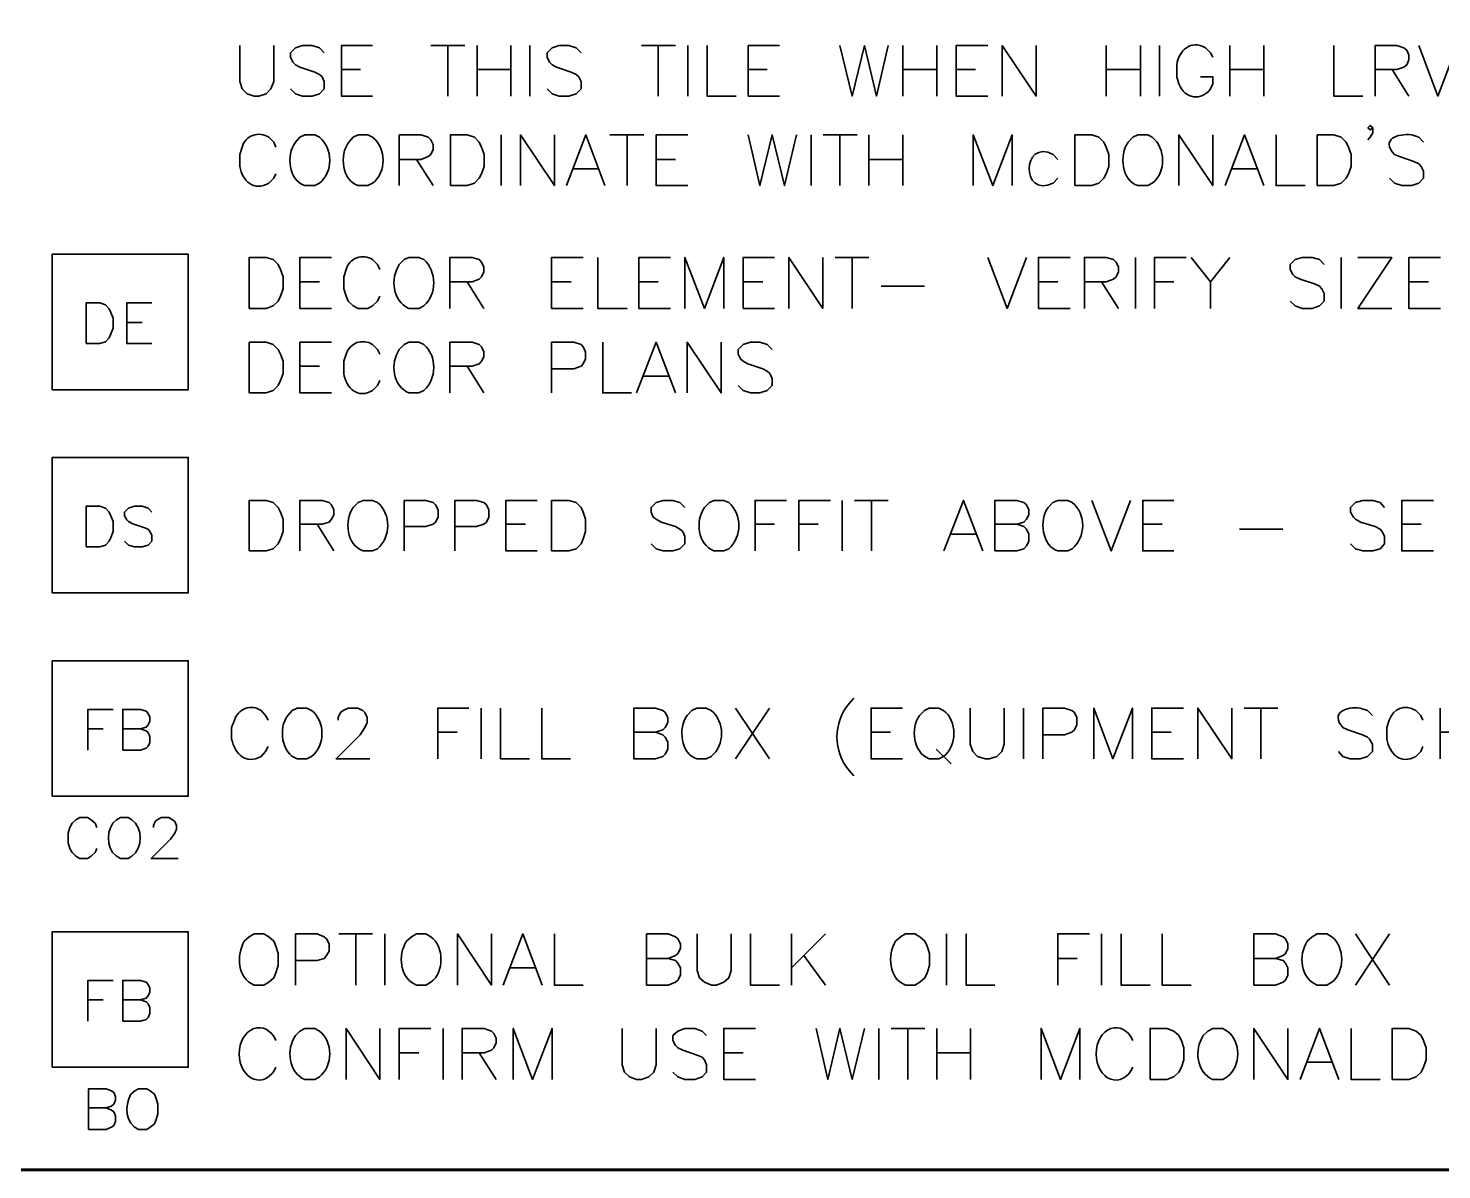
# Model space of a CAD drawing. Header units: inches. Extents: x 5 to 516, y -193 to 129.
# Drawn here: x 212.92 to 223.35, y 5.46 to 13.89 of the extents above; entities that cross this region are included whole.
import ezdxf

# ---------------------------------------------------------------- set-up
doc = ezdxf.new("R2010")
doc.units = ezdxf.units.IN
doc.header["$MEASUREMENT"] = 0
doc.layers.add('PDF2_Geometry', color=7, linetype='Continuous')

msp = doc.modelspace()

# ---------------------------------------------------------------- linework, layer by layer
at = {"layer": 'PDF2_Geometry', "lineweight": 60}
msp.add_lwpolyline([(288.1186821, 27.9634137), (161.118672, 27.9634137), (161.118672, 5.4634119), (296.1186828, 5.4634119)], dxfattribs=at)
at = {"layer": 'PDF2_Geometry', "lineweight": 35}
for points in [[(214.4820118, 13.760079), (214.4820118, 13.4934123), (214.4986784, 13.440079), (214.5353451, 13.4034123), (214.5886784, 13.3867457), (214.6220118, 13.3867457), (214.6753451, 13.4034123), (214.7120118, 13.440079), (214.7320118, 13.4934123), (214.7320118, 13.760079)], [(215.1053435, 13.7067462), (215.0686768, 13.7434128), (215.0153435, 13.7600795), (214.9453435, 13.7600795), (214.8920102, 13.7434128), (214.8553435, 13.7067462), (214.8553435, 13.6734128), (214.8720102, 13.6367462), (214.8920102, 13.6167462), (214.9253435, 13.6000795), (215.0353435, 13.5634128), (215.0686768, 13.5467462), (215.0886768, 13.5300795), (215.1053435, 13.4934128), (215.1053435, 13.4400795), (215.0686768, 13.4034128), (215.0153435, 13.3867461), (214.9453435, 13.3867461), (214.8920102, 13.4034128), (214.8553435, 13.4400795)], [(215.4620118, 13.3867456), (215.2320118, 13.3867456), (215.2320118, 13.760079), (215.4620118, 13.760079)], [(215.8920121, 13.760079), (216.1420122, 13.760079)], [(216.0153439, 13.760079), (216.0153439, 13.3867457)], [(216.2320119, 13.760079), (216.2320119, 13.3867457)], [(216.4820119, 13.760079), (216.4820119, 13.3867457)], [(216.622013, 13.760079), (216.622013, 13.3867457)], [(216.9986813, 13.7067462), (216.9620147, 13.7434128), (216.9086813, 13.7600795), (216.8386813, 13.7600795), (216.785348, 13.7434128), (216.7486813, 13.7067462), (216.7486813, 13.6734128), (216.765348, 13.6367462), (216.785348, 13.6167462), (216.8186813, 13.6000795), (216.925348, 13.5634128), (216.9620147, 13.5467462), (216.9820147, 13.5300795), (216.9986813, 13.4934128), (216.9986813, 13.4400795), (216.9620147, 13.4034128), (216.9086813, 13.3867461), (216.8386813, 13.3867461), (216.785348, 13.4034128), (216.7486813, 13.4400795)], [(217.4453502, 13.760079), (217.6953502, 13.760079)], [(217.5686819, 13.760079), (217.5686819, 13.3867457)], [(217.7853432, 13.760079), (217.7853432, 13.3867457)], [(217.9286809, 13.760079), (217.9286809, 13.3867457), (218.1420142, 13.3867457)], [(218.4620121, 13.3867456), (218.2320121, 13.3867456), (218.2320121, 13.760079), (218.4620121, 13.760079)], [(218.9086818, 13.760079), (218.9986818, 13.3867457), (219.0886818, 13.760079), (219.1786818, 13.3867457), (219.2653485, 13.760079)], [(219.3720132, 13.760079), (219.3720132, 13.3867457)], [(219.6220133, 13.760079), (219.6220133, 13.3867457)], [(219.9986775, 13.3867456), (219.7653442, 13.3867456), (219.7653442, 13.760079), (219.9986775, 13.760079)], [(220.1053439, 13.3867456), (220.1053439, 13.760079), (220.3553439, 13.3867456), (220.3553439, 13.760079)], [(220.8720134, 13.760079), (220.8720134, 13.3867457)], [(221.12535, 13.760079), (221.12535, 13.3867457)], [(221.2653443, 13.760079), (221.2653443, 13.3867457)], [(221.658682, 13.6734125), (221.6420153, 13.7067458), (221.6053486, 13.7434125)], [(221.7853435, 13.760079), (221.7853435, 13.3867457)], [(222.0353435, 13.760079), (222.0353435, 13.3867457)], [(222.5520129, 13.760079), (222.5520129, 13.3867457), (222.7653463, 13.3867457)], [(222.8553441, 13.3867456), (222.8553441, 13.760079), (223.0153441, 13.760079), (223.0686775, 13.7434123), (223.0886775, 13.7267456), (223.1053442, 13.690079), (223.1053442, 13.6534123), (223.0886775, 13.6167456), (223.0686775, 13.6000789), (223.0153441, 13.5834123), (222.8553441, 13.5834123)], [(223.1786813, 13.760079), (223.3186813, 13.3867457), (223.4620147, 13.760079)], [(215.2320118, 13.5834128), (215.3720118, 13.5834128)], [(216.2320119, 13.5834128), (216.4820119, 13.5834128)], [(218.2320121, 13.5834128), (218.3720121, 13.5834128)], [(219.3720132, 13.5834128), (219.6220133, 13.5834128)], [(219.7653442, 13.5834128), (219.9086775, 13.5834128)], [(220.8720134, 13.5834128), (221.1253467, 13.5834128)], [(221.3920153, 13.6167458), (221.3920153, 13.5300791), (221.408682, 13.4767458)], [(221.7853435, 13.5834128), (222.0353435, 13.5834128)], [(222.9820124, 13.5834128), (223.1053458, 13.3867461)], [(221.6420153, 13.4400791), (221.658682, 13.4767458), (221.658682, 13.5300791), (221.568682, 13.5300791)], [(222.8386815, 13.1534124), (222.8186815, 13.1367457), (222.8020149, 13.1534124), (222.8186815, 13.1700791), (222.8386815, 13.1534124), (222.8386815, 13.1167457), (222.8186815, 13.0834124), (222.8020149, 13.0634124)], [(215.0686793, 13.083412), (215.035346, 13.1000787), (214.9620126, 13.1000787), (214.9253459, 13.083412), (214.8920126, 13.0467454)], [(215.4620102, 13.083412), (215.4253435, 13.1000787), (215.3553435, 13.1000787), (215.3186769, 13.083412), (215.2853435, 13.0467454)], [(215.6586815, 12.7267453), (215.6586815, 13.1000786), (215.8186815, 13.1000786), (215.8720149, 13.083412), (215.8920149, 13.063412), (215.9086815, 13.0300786), (215.9086815, 12.993412), (215.8920149, 12.9567453), (215.8720149, 12.9400786), (215.8186815, 12.9200786), (215.6586815, 12.9200786)], [(216.4086816, 13.1000787), (216.4086816, 12.7267453)], [(216.5520125, 12.7267453), (216.5520125, 13.1000786), (216.8020125, 12.7267453), (216.8020125, 13.1000786)], [(216.8920122, 12.7267453), (217.0353456, 13.1000786), (217.1753456, 12.7267453)], [(217.2120128, 13.1000787), (217.4620128, 13.1000787)], [(217.3386811, 13.1000787), (217.3386811, 12.7267453)], [(217.7853459, 12.7267453), (217.5520125, 12.7267453), (217.5520125, 13.1000786), (217.7853459, 13.1000786)], [(218.2320121, 13.1000787), (218.3186787, 12.7267453), (218.4086787, 13.1000787), (218.4986787, 12.7267453), (218.5886788, 13.1000787)], [(218.6953503, 13.1000787), (218.6953503, 12.7267453)], [(218.7853433, 13.1000787), (219.0353433, 13.1000787)], [(218.9086818, 13.1000787), (218.9086818, 12.7267453)], [(219.1220132, 13.1000787), (219.1220132, 12.7267453)], [(219.3720132, 13.1000787), (219.3720132, 12.7267453)], [(219.8920125, 12.7267453), (219.8920125, 13.1000786), (220.0353458, 12.7267453), (220.1786792, 13.1000786), (220.1786792, 12.7267453)], [(221.2120107, 13.083412), (221.1786773, 13.1000787), (221.105344, 13.1000787), (221.0686773, 13.083412), (221.035344, 13.0467454)], [(221.408682, 12.7267453), (221.408682, 13.1000786), (221.658682, 12.7267453), (221.658682, 13.1000786)], [(221.7486817, 12.7267453), (221.8920151, 13.1000786), (222.0353484, 12.7267453)], [(222.12535, 13.1000787), (222.12535, 12.7267453), (222.3386834, 12.7267453)], [(223.2120133, 13.0467458), (223.1786799, 13.0834125), (223.1253466, 13.1000792)], [(220.5153442, 12.9200792), (220.4820109, 12.9567459)], [(222.9986799, 12.9567458), (223.0353466, 12.9400792), (223.1420133, 12.9034125), (223.1786799, 12.8867458), (223.1953466, 12.8667458), (223.2120133, 12.8334125), (223.2120133, 12.7800792), (223.1786799, 12.7434125), (223.1253466, 12.7267458), (223.0520133, 12.7267458), (222.9986799, 12.7434125), (222.9620133, 12.7800792)], [(215.785343, 12.9200792), (215.9086764, 12.7267459)], [(216.9453502, 12.8500787), (217.1220169, 12.8500787)], [(217.5520125, 12.9200792), (217.6953459, 12.9200792)], [(219.1220132, 12.9200792), (219.3720132, 12.9200792)], [(221.8020129, 12.8500787), (221.9820129, 12.8500787)], [(214.6953478, 12.7434123), (214.7320145, 12.7800789), (214.7486812, 12.8134123)], [(214.9620126, 12.7267453), (215.035346, 12.7267453), (215.0686793, 12.743412)], [(215.3553435, 12.7267453), (215.4253435, 12.7267453), (215.4620102, 12.743412)], [(220.4820109, 12.7434126), (220.5153442, 12.7800792)], [(221.105344, 12.7267453), (221.1786773, 12.7267453), (221.2120107, 12.743412)], [(215.1586774, 11.820079), (214.925344, 11.820079), (214.925344, 12.1967457), (215.1586774, 12.1967457)], [(215.8386821, 12.1800789), (215.8020154, 12.1967456), (215.7286821, 12.1967456), (215.6953487, 12.1800789), (215.658682, 12.1434123)], [(216.0320132, 11.820079), (216.0320132, 12.1967457), (216.1953466, 12.1967457), (216.2486799, 12.180079), (216.2653466, 12.160079), (216.2820133, 12.1234123), (216.2820133, 12.090079), (216.2653466, 12.0534123), (216.2486799, 12.0367457), (216.1953466, 12.0167457), (216.0320132, 12.0167457)], [(217.0153467, 11.820079), (216.7820133, 11.820079), (216.7820133, 12.1967457), (217.0153467, 12.1967457)], [(217.1220131, 12.1967456), (217.1220131, 11.8200789), (217.3386797, 11.8200789)], [(217.6586776, 11.820079), (217.4253442, 11.820079), (217.4253442, 12.1967457), (217.6586776, 12.1967457)], [(217.765344, 11.820079), (217.765344, 12.1967457), (217.9086773, 11.820079), (218.0520107, 12.1967457), (218.0520107, 11.820079)], [(218.4253503, 11.820079), (218.1953503, 11.820079), (218.1953503, 12.1967457), (218.4253503, 12.1967457)], [(218.5320134, 11.820079), (218.5320134, 12.1967457), (218.7820135, 11.820079), (218.7820135, 12.1967457)], [(218.8720132, 12.1967456), (219.1220132, 12.1967456)], [(218.9986815, 12.1967456), (218.9986815, 11.8200789)], [(219.9986816, 12.1967456), (220.1420149, 11.8200789), (220.2853483, 12.1967456)], [(220.6053467, 11.820079), (220.3720133, 11.820079), (220.3720133, 12.1967457), (220.6053467, 12.1967457)], [(220.7120131, 11.820079), (220.7120131, 12.1967457), (220.8720131, 12.1967457), (220.9253464, 12.180079), (220.9453464, 12.160079), (220.9620131, 12.1234123), (220.9620131, 12.090079), (220.9453464, 12.0534123), (220.9253464, 12.0367457), (220.8720131, 12.0167457), (220.7120131, 12.0167457)], [(221.0886814, 12.1967456), (221.0886814, 11.8200789)], [(221.2286825, 11.820079), (221.2286825, 12.1967457), (221.4620158, 12.1967457)], [(221.4986817, 12.1967456), (221.642015, 12.0167456), (221.642015, 11.8200789)], [(221.7853435, 12.1967456), (221.6420102, 12.0167456)], [(222.4786826, 12.1434119), (222.4453493, 12.1800786), (222.3920159, 12.1967452), (222.3186826, 12.1967452), (222.2653492, 12.1800786), (222.2286826, 12.1434119), (222.2286826, 12.1067452), (222.2486826, 12.0700786), (222.2653492, 12.0534119), (222.3020159, 12.0367452), (222.4086826, 12.0000785), (222.4453493, 11.9834119), (222.4620159, 11.9634119), (222.4786826, 11.9300785), (222.4786826, 11.8734119), (222.4453493, 11.8400785), (222.3920159, 11.8200785), (222.3186826, 11.8200785), (222.2653492, 11.8400785), (222.2286826, 11.8734119)], [(222.6053441, 12.1967456), (222.6053441, 11.8200789)], [(222.9786826, 11.820079), (222.7286826, 11.820079), (222.9786826, 12.1967457), (222.7286826, 12.1967457)], [(223.3386775, 11.820079), (223.1053442, 11.820079), (223.1053442, 12.1967457), (223.3386775, 12.1967457)], [(214.925344, 12.0167453), (215.0686774, 12.0167453)], [(216.1586815, 12.0167453), (216.2820149, 11.8200786)], [(216.7820133, 12.0167453), (216.9253466, 12.0167453)], [(217.4253442, 12.0167453), (217.5686776, 12.0167453)], [(218.1953503, 12.0167453), (218.3386836, 12.0167453)], [(220.3720133, 12.0167453), (220.5153467, 12.0167453)], [(220.8386814, 12.0167453), (220.9620147, 11.8200786)], [(221.2286825, 12.0167453), (221.3720158, 12.0167453)], [(223.1053442, 12.0167453), (223.2486775, 12.0167453)], [(219.212013, 11.9834125), (219.532013, 11.9834125)], [(213.8320117, 11.5600785), (213.6486784, 11.5600785), (213.6486784, 11.8600785), (213.8320117, 11.8600785)], [(215.7286821, 11.8200789), (215.8020154, 11.8200789), (215.8386821, 11.8400789)], [(213.6486784, 11.7167456), (213.7620117, 11.7167456)], [(215.1586774, 11.1967455), (214.925344, 11.1967455), (214.925344, 11.5700789), (215.1586774, 11.5700789)], [(215.2653438, 11.4834124), (215.2486771, 11.4300791), (215.2486771, 11.3400791)], [(215.5153438, 11.4834124), (215.4986772, 11.5167458), (215.4620105, 11.5534124)], [(215.8386821, 11.5534123), (215.8020154, 11.570079), (215.7286821, 11.570079), (215.6953487, 11.5534123), (215.658682, 11.5167456)], [(216.0320132, 11.1967455), (216.0320132, 11.5700789), (216.1953466, 11.5700789), (216.2486799, 11.5534122), (216.2653466, 11.5367456), (216.2820133, 11.5000789), (216.2820133, 11.4634122), (216.2653466, 11.4300789), (216.2486799, 11.4100789), (216.1953466, 11.3934122), (216.0320132, 11.3934122)], [(216.7820133, 11.1967455), (216.7820133, 11.5700789), (216.9453466, 11.5700789), (216.99868, 11.5534122), (217.0153467, 11.5367456), (217.0320133, 11.5000789), (217.0320133, 11.4467455), (217.0153467, 11.4100789), (216.99868, 11.3934122), (216.9453466, 11.3734122), (216.7820133, 11.3734122)], [(217.1586816, 11.570079), (217.1586816, 11.1967456), (217.372015, 11.1967456)], [(217.4086816, 11.1967455), (217.552015, 11.5700789), (217.6953483, 11.1967455)], [(217.7820134, 11.1967455), (217.7820134, 11.5700789), (218.0320134, 11.1967455), (218.0320134, 11.5700789)], [(218.4086817, 11.5167452), (218.3720151, 11.5534119), (218.3186817, 11.5700786), (218.2486817, 11.5700786), (218.1953484, 11.5534119), (218.1586817, 11.5167452), (218.1586817, 11.4834119), (218.1753484, 11.4467452), (218.1953484, 11.4300786), (218.2286817, 11.4100786), (218.3386817, 11.3734119), (218.3720151, 11.3567452), (218.3920151, 11.3400786), (218.4086817, 11.3034119), (218.4086817, 11.2500786), (218.3720151, 11.2134119), (218.3186817, 11.1967452), (218.2486817, 11.1967452), (218.1953484, 11.2134119), (218.1586817, 11.2500786)], [(214.925344, 11.3934118), (215.0686774, 11.3934118)], [(216.1586815, 11.3934118), (216.2820149, 11.1967452)], [(215.4620105, 11.2134124), (215.4986772, 11.2500791), (215.5153438, 11.2867457)], [(217.4620128, 11.3200789), (217.6420128, 11.3200789)], [(215.7286821, 11.1967456), (215.8020154, 11.1967456), (215.8386821, 11.2134123)], [(213.8320144, 10.3167457), (213.8053478, 10.3467457), (213.7620144, 10.360079), (213.7053477, 10.360079), (213.6620144, 10.3467457), (213.6320144, 10.3167457), (213.6320144, 10.290079), (213.6486811, 10.260079), (213.6620144, 10.2467457), (213.6920144, 10.230079), (213.7753478, 10.2034123), (213.8053478, 10.190079), (213.8186811, 10.1734123), (213.8320144, 10.1467456), (213.8320144, 10.1034123), (213.8053478, 10.0734123), (213.7620144, 10.060079), (213.7053477, 10.060079), (213.6620144, 10.0734123), (213.6320144, 10.1034123)], [(214.925344, 10.0300788), (214.925344, 10.4034121), (215.0886774, 10.4034121), (215.1420107, 10.3867455), (215.1586774, 10.3700788), (215.1753441, 10.3334121), (215.1753441, 10.2967455), (215.1586774, 10.2634121), (215.1420107, 10.2434121), (215.0886774, 10.2267454), (214.925344, 10.2267454)], [(215.4986788, 10.3867455), (215.4620121, 10.4034122), (215.3920121, 10.4034122), (215.3553454, 10.3867455), (215.3186788, 10.3500789)], [(215.6953501, 10.0300788), (215.6953501, 10.4034121), (215.8553501, 10.4034121), (215.9086834, 10.3867455), (215.9253501, 10.3700788), (215.9453501, 10.3334121), (215.9453501, 10.2800788), (215.9253501, 10.2434121), (215.9086834, 10.2267454), (215.8553501, 10.2100788), (215.6953501, 10.2100788)], [(216.0686818, 10.0300788), (216.0686818, 10.4034121), (216.2286818, 10.4034121), (216.2820152, 10.3867455), (216.3020152, 10.3700788), (216.3186818, 10.3334121), (216.3186818, 10.2800788), (216.3020152, 10.2434121), (216.2820152, 10.2267454), (216.2286818, 10.2100788), (216.0686818, 10.2100788)], [(216.6753502, 10.0300788), (216.4453501, 10.0300788), (216.4453501, 10.4034121), (216.6753502, 10.4034121)], [(217.765344, 10.3500785), (217.7286773, 10.3867452), (217.675344, 10.4034118), (217.605344, 10.4034118), (217.5520107, 10.3867452), (217.515344, 10.3500785), (217.515344, 10.3167451), (217.5320106, 10.2800785), (217.5520107, 10.2634118), (217.5886773, 10.2434118), (217.695344, 10.2100785), (217.7286773, 10.1900785), (217.7486773, 10.1734118), (217.765344, 10.1367451), (217.765344, 10.0834118), (217.7286773, 10.0467451), (217.675344, 10.0300785), (217.605344, 10.0300785), (217.5520107, 10.0467451), (217.515344, 10.0834118)], [(218.0886822, 10.3867455), (218.0520156, 10.4034122), (217.9786822, 10.4034122), (217.9453489, 10.3867455), (217.9086822, 10.3500789)], [(218.2820134, 10.0300788), (218.2820134, 10.4034121), (218.5153468, 10.4034121)], [(218.6053438, 10.0300788), (218.6053438, 10.4034121), (218.8386771, 10.4034121)], [(218.9253444, 10.4034122), (218.9253444, 10.0300788)], [(219.0153441, 10.4034122), (219.2653441, 10.4034122)], [(219.1420124, 10.4034122), (219.1420124, 10.0300788)], [(219.6753444, 10.0300788), (219.8186778, 10.4034121), (219.9620111, 10.0300788)], [(220.0520127, 10.0300788), (220.0520127, 10.4034121), (220.2120128, 10.4034121), (220.2653461, 10.3867455), (220.2853461, 10.3700788), (220.3020128, 10.3334121), (220.3020128, 10.2967455), (220.2853461, 10.2634121), (220.2653461, 10.2434121), (220.2120128, 10.2267454), (220.0520127, 10.2267454)], [(220.6220109, 10.3867455), (220.5886776, 10.4034122), (220.5153442, 10.4034122), (220.4786776, 10.3867455), (220.4453442, 10.3500789)], [(220.7653442, 10.4034122), (220.9086776, 10.0300788), (221.0520109, 10.4034122)], [(221.3720126, 10.0300788), (221.1420126, 10.0300788), (221.1420126, 10.4034121), (221.3720126, 10.4034121)], [(222.9253447, 10.3500785), (222.8920113, 10.3867452), (222.838678, 10.4034118), (222.7653447, 10.4034118), (222.7120113, 10.3867452), (222.6753447, 10.3500785), (222.6753447, 10.3167451), (222.6953447, 10.2800785), (222.7120113, 10.2634118), (222.748678, 10.2434118), (222.8553447, 10.2100785), (222.8920113, 10.1900785), (222.908678, 10.1734118), (222.9253447, 10.1367451), (222.9253447, 10.0834118), (222.8920113, 10.0467451), (222.838678, 10.0300785), (222.7653447, 10.0300785), (222.7120113, 10.0467451), (222.6753447, 10.0834118)], [(223.2853463, 10.0300788), (223.052013, 10.0300788), (223.052013, 10.4034121), (223.2853463, 10.4034121)], [(215.0520123, 10.2267451), (215.1753457, 10.0300784)], [(216.4453501, 10.2267451), (216.5886835, 10.2267451)], [(218.2820134, 10.2267451), (218.4253468, 10.2267451)], [(218.6053438, 10.2267451), (218.7486771, 10.2267451)], [(220.212013, 10.2267451), (220.2653464, 10.2100784), (220.2853464, 10.1900784), (220.302013, 10.1534117), (220.302013, 10.1000784), (220.2853464, 10.0667451), (220.2653464, 10.0467451), (220.212013, 10.0300784), (220.052013, 10.0300784)], [(221.1420126, 10.2267451), (221.2853459, 10.2267451)], [(223.052013, 10.2267451), (223.1953463, 10.2267451)], [(219.7286824, 10.1534122), (219.9086824, 10.1534122)], [(221.8553441, 10.190079), (222.1753441, 10.190079)], [(215.3920121, 10.0300788), (215.4620121, 10.0300788), (215.4986788, 10.0467455)], [(217.9786822, 10.0300788), (218.0520156, 10.0300788), (218.0886822, 10.0467455)], [(220.5153442, 10.0300788), (220.5886776, 10.0300788), (220.6220109, 10.0467455)], [(215.0120115, 8.8534117), (214.9753449, 8.8700784), (214.9053449, 8.8700784), (214.8686782, 8.8534117), (214.8353449, 8.8167451)], [(215.2086828, 8.7800787), (215.2086828, 8.8000787), (215.2253495, 8.8367453), (215.2453495, 8.853412), (215.2820162, 8.8700787), (215.3520162, 8.8700787), (215.3886828, 8.853412), (215.4053495, 8.8367453), (215.4220162, 8.8000787), (215.4220162, 8.763412), (215.4053495, 8.7267453), (215.3686828, 8.673412), (215.1920162, 8.4967453), (215.4420162, 8.4967453)], [(215.9420135, 8.496745), (215.9420135, 8.8700783), (216.1720135, 8.8700783)], [(216.2620141, 8.8700784), (216.2620141, 8.496745)], [(216.405345, 8.8700784), (216.405345, 8.496745), (216.6186783, 8.496745)], [(216.7086829, 8.8700784), (216.7086829, 8.496745), (216.9220163, 8.496745)], [(217.3886825, 8.496745), (217.3886825, 8.8700783), (217.5486825, 8.8700783), (217.6020158, 8.8534117), (217.6186825, 8.836745), (217.6386825, 8.8000783), (217.6386825, 8.7634117), (217.6186825, 8.726745), (217.6020158, 8.7100783), (217.5486825, 8.6934117), (217.3886825, 8.6934117)], [(217.9586806, 8.8534117), (217.9220139, 8.8700784), (217.8520139, 8.8700784), (217.8153473, 8.8534117), (217.7820139, 8.8167451)], [(218.1386825, 8.8700784), (218.3886825, 8.496745)], [(218.3886825, 8.8700784), (218.1386825, 8.496745)], [(219.3686826, 8.496745), (219.1386826, 8.496745), (219.1386826, 8.8700783), (219.3686826, 8.8700783)], [(219.6720122, 8.8534117), (219.6386788, 8.8700784), (219.5653455, 8.8700784), (219.5320122, 8.8534117), (219.4953455, 8.8167451)], [(219.8686767, 8.8700784), (219.8686767, 8.6034117), (219.8886767, 8.5500784), (219.92201, 8.5134117), (219.9786767, 8.496745), (220.01201, 8.496745), (220.0653434, 8.5134117), (220.10201, 8.5500784), (220.1186767, 8.6034117), (220.1186767, 8.8700784)], [(220.2620144, 8.8700784), (220.2620144, 8.496745)], [(220.4053453, 8.496745), (220.4053453, 8.8700783), (220.5653453, 8.8700783), (220.6186786, 8.8534117), (220.6386786, 8.836745), (220.6553453, 8.8000783), (220.6553453, 8.746745), (220.6386786, 8.7100783), (220.6186786, 8.6934117), (220.5653453, 8.6734116), (220.4053453, 8.6734116)], [(220.7820136, 8.496745), (220.7820136, 8.8700783), (220.9220136, 8.496745), (221.065347, 8.8700783), (221.065347, 8.496745)], [(221.4420167, 8.496745), (221.2086833, 8.496745), (221.2086833, 8.8700783), (221.4420167, 8.8700783)], [(221.5486763, 8.496745), (221.5486763, 8.8700783), (221.7986763, 8.496745), (221.7986763, 8.8700783)], [(221.8886828, 8.8700784), (222.1386828, 8.8700784)], [(222.0120145, 8.8700784), (222.0120145, 8.496745)], [(222.8353449, 8.8167455), (222.7986783, 8.8534122), (222.7453449, 8.8700789)], [(223.335345, 8.8700784), (223.335345, 8.496745)], [(213.3620166, 8.5600783), (213.3620166, 8.8600783), (213.5486832, 8.8600783)], [(213.6186762, 8.5600783), (213.6186762, 8.8600783), (213.7486762, 8.8600783), (213.7920095, 8.846745), (213.8053429, 8.8300783), (213.8186762, 8.8034116), (213.8186762, 8.7734116), (213.8053429, 8.746745), (213.7920095, 8.7300783), (213.7486762, 8.716745), (213.6186762, 8.716745)], [(222.9586834, 8.7800787), (222.9420168, 8.7267453), (222.9420168, 8.6400787)], [(223.2086835, 8.7800787), (223.1920168, 8.8167453), (223.1553501, 8.853412)], [(213.3620166, 8.7167454), (213.4753499, 8.7167454)], [(213.7486811, 8.7167454), (213.7920144, 8.703412), (213.8053478, 8.6900787), (213.8186811, 8.6600787), (213.8186811, 8.6167454), (213.8053478, 8.5900787), (213.7920144, 8.573412), (213.7486811, 8.5600787), (213.6186811, 8.5600787)], [(215.9420135, 8.6934121), (216.0853469, 8.6934121)], [(217.548676, 8.6934121), (217.6020093, 8.6734121), (217.618676, 8.6567455), (217.638676, 8.6200788), (217.638676, 8.5667454), (217.618676, 8.5300788), (217.6020093, 8.5134121), (217.548676, 8.4967454), (217.3886759, 8.4967454)], [(219.1386826, 8.6934121), (219.2820159, 8.6934121)], [(221.2086833, 8.6934121), (221.3520167, 8.6934121)], [(222.6186783, 8.7267455), (222.6553449, 8.7100789), (222.7620116, 8.6734122), (222.7986783, 8.6567455), (222.8153449, 8.6400789), (222.8353449, 8.6034122), (222.8353449, 8.5500788), (222.7986783, 8.5134122), (222.7453449, 8.4967455), (222.6720116, 8.4967455), (222.6186783, 8.5134122), (222.5853449, 8.5500788)], [(223.335345, 8.6934121), (223.585345, 8.6934121)], [(214.6386801, 8.513412), (214.6720134, 8.5500786), (214.6920134, 8.5867453)], [(219.6186767, 8.5667455), (219.7286767, 8.4600788)], [(223.1553501, 8.513412), (223.1920168, 8.5500786), (223.2086835, 8.5867453)], [(214.9053449, 8.496745), (214.9753449, 8.496745), (215.0120115, 8.5134117)], [(217.8520139, 8.496745), (217.9220139, 8.496745), (217.9586806, 8.5134117)], [(219.5653455, 8.496745), (219.6386788, 8.496745), (219.6720122, 8.5134117)], [(213.4286805, 7.9900785), (213.4153472, 8.0200785), (213.3853472, 8.0467452), (213.3586805, 8.0634119), (213.3020138, 8.0634119), (213.2720138, 8.0467452), (213.2453472, 8.0200785), (213.2286805, 7.9900785), (213.2153472, 7.9467452), (213.2153472, 7.8767452), (213.2286805, 7.8334119), (213.2453472, 7.8034119), (213.2720138, 7.7767452), (213.3020138, 7.7600785), (213.3586805, 7.7600785), (213.3853472, 7.7767452), (213.4153472, 7.8034119), (213.4286805, 7.8334119)], [(213.6853469, 8.0467456), (213.6586803, 8.0634123), (213.6020136, 8.0634123), (213.5720136, 8.0467456), (213.5453469, 8.0200789)], [(213.8453472, 7.9900785), (213.8453472, 8.0034119), (213.8586805, 8.0334119), (213.8720139, 8.0467452), (213.9020139, 8.0634119), (213.9586806, 8.0634119), (213.9853472, 8.0467452), (214.0020139, 8.0334119), (214.0153472, 8.0034119), (214.0153472, 7.9767452), (214.0020139, 7.9467452), (213.9720139, 7.9034119), (213.8286805, 7.7600785), (214.0286806, 7.7600785)], [(213.6020136, 7.7600789), (213.6586803, 7.7600789), (213.6853469, 7.7767456)], [(214.5886809, 6.8267449), (214.6586809, 6.8267449), (214.6953476, 6.8467449), (214.7320142, 6.8800782), (214.7486809, 6.9167449), (214.7653476, 6.9700782), (214.7653476, 7.0600783), (214.7486809, 7.1134116), (214.7320142, 7.1500783), (214.6953476, 7.1834116), (214.6586809, 7.2034116), (214.5886809, 7.2034116), (214.5520142, 7.1834116), (214.5153475, 7.1500783)], [(214.8920121, 6.826745), (214.8920121, 7.2034117), (215.0520121, 7.2034117), (215.1053454, 7.1834117), (215.1220121, 7.166745), (215.1420121, 7.1300783), (215.1420121, 7.076745), (215.1220121, 7.0434117), (215.1053454, 7.0234117), (215.0520121, 7.006745), (214.8920121, 7.006745)], [(215.2120126, 7.2034116), (215.4620127, 7.2034116)], [(215.3386809, 7.2034116), (215.3386809, 6.8267449)], [(215.5520124, 7.2034116), (215.5520124, 6.8267449)], [(215.8920097, 7.1834116), (215.855343, 7.2034116), (215.785343, 7.2034116), (215.7486764, 7.1834116), (215.7120097, 7.1500783)], [(216.088681, 6.826745), (216.088681, 7.2034117), (216.338681, 6.826745), (216.338681, 7.2034117)], [(216.4253442, 6.826745), (216.5686775, 7.2034117), (216.7120109, 6.826745)], [(216.8020125, 7.2034116), (216.8020125, 6.8267449), (217.0153458, 6.8267449)], [(217.482012, 6.826745), (217.482012, 7.2034117), (217.642012, 7.2034117), (217.6953454, 7.1834117), (217.712012, 7.166745), (217.732012, 7.1300783), (217.732012, 7.096745), (217.712012, 7.0600783), (217.6953454, 7.0434117), (217.642012, 7.0234117), (217.482012, 7.0234117)], [(217.8553437, 7.2034116), (217.8553437, 6.9334116), (217.8720104, 6.8800782), (217.9086771, 6.8467449), (217.9620104, 6.8267449), (217.9986771, 6.8267449), (218.0520104, 6.8467449), (218.0886771, 6.8800782), (218.1053438, 6.9334116), (218.1053438, 7.2034116)], [(218.2486814, 7.2034116), (218.2486814, 6.8267449), (218.4620148, 6.8267449)], [(218.5520126, 7.2034116), (218.5520126, 6.8267449)], [(218.8020126, 7.2034116), (218.5520126, 6.9534116)], [(219.3920124, 6.8267449), (219.4620124, 6.8267449), (219.4986791, 6.8467449), (219.5353458, 6.8800782), (219.5520124, 6.9167449), (219.5686791, 6.9700782), (219.5686791, 7.0600783), (219.5520124, 7.1134116), (219.5353458, 7.1500783), (219.4986791, 7.1834116), (219.4620124, 7.2034116), (219.3920124, 7.2034116), (219.3553458, 7.1834116), (219.3186791, 7.1500783)], [(219.6953504, 7.2034116), (219.6953504, 6.8267449)], [(219.8386813, 7.2034116), (219.8386813, 6.8267449), (220.0520146, 6.8267449)], [(220.5153442, 6.826745), (220.5153442, 7.2034117), (220.7486776, 7.2034117)], [(220.8386814, 7.2034116), (220.8386814, 6.8267449)], [(220.9820123, 7.2034116), (220.9820123, 6.8267449), (221.1953456, 6.8267449)], [(221.2853435, 7.2034116), (221.2853435, 6.8267449), (221.4986768, 6.8267449)], [(221.9620132, 6.826745), (221.9620132, 7.2034117), (222.1220132, 7.2034117), (222.1786799, 7.1834117), (222.1953465, 7.166745), (222.2120132, 7.1300783), (222.2120132, 7.096745), (222.1953465, 7.0600783), (222.1786799, 7.0434117), (222.1220132, 7.0234117), (221.9620132, 7.0234117)], [(222.5353479, 7.1834116), (222.4986812, 7.2034116), (222.4286812, 7.2034116), (222.3920146, 7.1834116), (222.3553479, 7.1500783)], [(222.7120132, 7.2034116), (222.9620133, 6.8267449)], [(222.9620133, 7.2034116), (222.7120132, 6.8267449)], [(217.6420123, 7.0234121), (217.6953456, 7.0067455), (217.7120123, 6.9867455), (217.7320123, 6.9534121), (217.7320123, 6.9000788), (217.7120123, 6.8634121), (217.6953456, 6.8467454), (217.6420123, 6.8267454), (217.4820123, 6.8267454)], [(218.6420124, 7.0434122), (218.8020124, 6.8267455)], [(220.5153442, 7.0234121), (220.6586776, 7.0234121)], [(222.1220135, 7.0234121), (222.1786801, 7.0067455), (222.1953468, 6.9867455), (222.2120135, 6.9534121), (222.2120135, 6.9000788), (222.1953468, 6.8634121), (222.1786801, 6.8467454), (222.1220135, 6.8267454), (221.9620134, 6.8267454)], [(216.4820119, 6.9534116), (216.6586786, 6.9534116)], [(213.3620166, 6.5600781), (213.3620166, 6.8600781), (213.5486832, 6.8600781)], [(213.6186762, 6.5600781), (213.6186762, 6.8600781), (213.7486762, 6.8600781), (213.7920095, 6.8467448), (213.8053429, 6.8300781), (213.8186762, 6.8034115), (213.8186762, 6.7734115), (213.8053429, 6.7467448), (213.7920095, 6.7300781), (213.7486762, 6.7167448), (213.6186762, 6.7167448)], [(215.785343, 6.8267449), (215.855343, 6.8267449), (215.8920097, 6.8467449)], [(222.4286812, 6.8267449), (222.4986812, 6.8267449), (222.5353479, 6.8467449)], [(213.3620166, 6.7167452), (213.4753499, 6.7167452)], [(213.7486811, 6.7167452), (213.7920144, 6.7034119), (213.8053478, 6.6867452), (213.8186811, 6.6600785), (213.8186811, 6.6167452), (213.8053478, 6.5867452), (213.7920144, 6.5734119), (213.7486811, 6.5600785), (213.6186811, 6.5600785)], [(215.0686793, 6.4867452), (215.035346, 6.5067452), (214.9620126, 6.5067452), (214.9253459, 6.4867452), (214.8920126, 6.4534119)], [(215.2653438, 6.1300786), (215.2653438, 6.5067453), (215.5153438, 6.1300786), (215.5153438, 6.5067453)], [(215.6586815, 6.1300786), (215.6586815, 6.5067453), (215.8920149, 6.5067453)], [(215.9820119, 6.5067452), (215.9820119, 6.1300786)], [(216.122013, 6.1300786), (216.122013, 6.5067453), (216.2853463, 6.5067453), (216.3386797, 6.4867453), (216.3553463, 6.4700786), (216.372013, 6.433412), (216.372013, 6.4000786), (216.3553463, 6.363412), (216.3386797, 6.3467453), (216.2853463, 6.3267453), (216.122013, 6.3267453)], [(216.4986813, 6.1300786), (216.4986813, 6.5067453), (216.6420146, 6.1300786), (216.785348, 6.5067453), (216.785348, 6.1300786)], [(217.3020125, 6.5067452), (217.3020125, 6.2367452), (217.3186792, 6.1834119), (217.3553459, 6.1500786), (217.4086792, 6.1300786), (217.4453459, 6.1300786), (217.4986792, 6.1500786), (217.5353459, 6.1834119), (217.5520125, 6.2367452), (217.5520125, 6.5067452)], [(217.9253443, 6.4534115), (217.8920109, 6.4867449), (217.8386776, 6.5067449), (217.7653443, 6.5067449), (217.7120109, 6.4867449), (217.6753443, 6.4534115), (217.6753443, 6.4167449), (217.6953443, 6.3800782), (217.7120109, 6.3634115), (217.7486776, 6.3467449), (217.8553443, 6.3100782), (217.8920109, 6.2934115), (217.9086776, 6.2734115), (217.9253443, 6.2367449), (217.9253443, 6.1834115), (217.8920109, 6.1500782), (217.8386776, 6.1300782), (217.7653443, 6.1300782), (217.7120109, 6.1500782), (217.6753443, 6.1834115)], [(218.2853459, 6.1300786), (218.0520126, 6.1300786), (218.0520126, 6.5067453), (218.2853459, 6.5067453)], [(218.7320121, 6.5067452), (218.8186788, 6.1300786), (218.9086788, 6.5067452), (218.9986788, 6.1300786), (219.0886788, 6.5067452)], [(219.1953504, 6.5067452), (219.1953504, 6.1300786)], [(219.2853433, 6.5067452), (219.5353433, 6.5067452)], [(219.4086818, 6.5067452), (219.4086818, 6.1300786)], [(219.6220133, 6.5067452), (219.6220133, 6.1300786)], [(219.8720133, 6.5067452), (219.8720133, 6.1300786)], [(220.3920125, 6.1300786), (220.3920125, 6.5067453), (220.5353459, 6.1300786), (220.6786792, 6.5067453), (220.6786792, 6.1300786)], [(221.7653487, 6.4867452), (221.7320153, 6.5067452), (221.658682, 6.5067452), (221.6220153, 6.4867452), (221.588682, 6.4534119)], [(221.9620132, 6.1300786), (221.9620132, 6.5067453), (222.2120132, 6.1300786), (222.2120132, 6.5067453)], [(222.3020129, 6.1300786), (222.4453463, 6.5067453), (222.5886796, 6.1300786)], [(222.6786813, 6.5067452), (222.6786813, 6.1300786), (222.8920146, 6.1300786)], [(215.6586815, 6.3267449), (215.8020149, 6.3267449)], [(216.2486813, 6.3267449), (216.3720146, 6.1300782)], [(218.0520126, 6.3267449), (218.1953459, 6.3267449)], [(219.6220133, 6.3267449), (219.8720133, 6.3267449)], [(222.3553441, 6.2567452), (222.5353441, 6.2567452)], [(213.3653464, 5.7600784), (213.3653464, 6.0600784), (213.4953464, 6.0600784), (213.5353464, 6.0467451), (213.552013, 6.0334117), (213.5653464, 6.0034117), (213.5653464, 5.9767451), (213.552013, 5.9467451), (213.5353464, 5.9334117), (213.4953464, 5.9200784), (213.3653464, 5.9200784)], [(213.7353483, 5.760078), (213.7953483, 5.760078), (213.822015, 5.7767447), (213.852015, 5.8034114), (213.8653483, 5.8334114), (213.8786816, 5.8767447), (213.8786816, 5.9467447), (213.8653483, 5.9900781), (213.852015, 6.0200781), (213.822015, 6.0467447), (213.7953483, 6.0600781), (213.7353483, 6.0600781), (213.7086816, 6.0467447), (213.6786816, 6.0200781)], [(214.9620126, 6.1300786), (215.035346, 6.1300786), (215.0686793, 6.1500786)], [(221.658682, 6.1300786), (221.7320153, 6.1300786), (221.7653487, 6.1500786)], [(213.4953445, 5.9200787), (213.5353445, 5.903412), (213.5520111, 5.8900787), (213.5653445, 5.8600787), (213.5653445, 5.8200787), (213.5520111, 5.7900787), (213.5353445, 5.7767453), (213.4953445, 5.7600787), (213.3653445, 5.7600787)]]:
    msp.add_lwpolyline(points, dxfattribs=at)
for points in [[(214.7486812, 13.010079), (214.7320145, 13.0467456), (214.6953478, 13.0834123, 0.5083629243), (214.4986811, 13.010079), (214.4820145, 12.9567456), (214.4820145, 12.8667456)], [(215.5153438, 12.1067459), (215.4986772, 12.1434125), (215.4620105, 12.1800792, 0.5083629243), (215.2653438, 12.1067459), (215.2486771, 12.0534125), (215.2486771, 11.9634125), (215.2653438, 11.9100792), (215.2820105, 11.8734125), (215.3186771, 11.8400792), (215.3553438, 11.8200792), (215.4253438, 11.8200792), (215.4620105, 11.8400792), (215.4986772, 11.8734125), (215.5153438, 11.9100792)], [(214.6920134, 8.7800787), (214.6720134, 8.8167453), (214.6386801, 8.853412, 0.5083629243), (214.4420134, 8.7800787), (214.4220134, 8.7267453), (214.4220134, 8.6400787)], [(219.0120143, 8.9434121), (218.978681, 8.9067455, 0.3694168495), (218.978681, 8.4067454), (219.0120143, 8.3700788)]]:
    msp.add_lwpolyline(points, format="xyb", dxfattribs=at)
for points in [[(216.035343, 12.7267453), (216.035343, 13.1000786), (216.1586764, 13.1000786), (216.2120097, 13.083412), (216.2486764, 13.0467453), (216.2653431, 13.0100786), (216.2853431, 12.9567453), (216.2853431, 12.8667453), (216.2653431, 12.8134119), (216.2486764, 12.7800786), (216.2120097, 12.7434119), (216.1586764, 12.7267453)], [(220.6420125, 12.7267453), (220.6420125, 13.1000786), (220.7653459, 13.1000786), (220.8186792, 13.083412), (220.8553459, 13.0467453), (220.8720125, 13.0100786), (220.8920125, 12.9567453), (220.8920125, 12.8667453), (220.8720125, 12.8134119), (220.8553459, 12.7800786), (220.8186792, 12.7434119), (220.7653459, 12.7267453)], [(222.4286812, 12.7267453), (222.4286812, 13.1000786), (222.5520146, 13.1000786), (222.6053479, 13.083412), (222.6420146, 13.0467453), (222.6586813, 13.0100786), (222.6786813, 12.9567453), (222.6786813, 12.8667453), (222.6586813, 12.8134119), (222.6420146, 12.7800786), (222.6053479, 12.7434119), (222.5520146, 12.7267453)], [(213.098677, 11.2200788), (213.098677, 12.2200788), (214.1020103, 12.2200788), (214.1020103, 11.2200788)], [(214.5520123, 11.820079), (214.5520123, 12.1967457), (214.6753457, 12.1967457), (214.728679, 12.180079), (214.7653457, 12.1434123), (214.7820123, 12.1067457), (214.8020123, 12.0534123), (214.8020123, 11.9634123), (214.7820123, 11.910079), (214.7653457, 11.8734123), (214.728679, 11.840079), (214.6753457, 11.820079)], [(213.348677, 11.5600785), (213.348677, 11.8600785), (213.448677, 11.8600785), (213.4920103, 11.8467452), (213.518677, 11.8167452), (213.5320103, 11.7900785), (213.548677, 11.7467452), (213.548677, 11.6734119), (213.5320103, 11.6334119), (213.518677, 11.6034118), (213.4920103, 11.5734118), (213.448677, 11.5600785)], [(214.5520123, 11.1967455), (214.5520123, 11.5700789), (214.6753457, 11.5700789), (214.728679, 11.5534122), (214.7653457, 11.5167455), (214.7820123, 11.4834122), (214.8020123, 11.4300789), (214.8020123, 11.3400789), (214.7820123, 11.2867455), (214.7653457, 11.2500789), (214.728679, 11.2134122), (214.6753457, 11.1967455)], [(213.098677, 9.7200786), (213.098677, 10.7200787), (214.1020103, 10.7200787), (214.1020103, 9.7200786)], [(213.348677, 10.0600784), (213.348677, 10.3600784), (213.448677, 10.3600784), (213.4920103, 10.3467451), (213.518677, 10.3167451), (213.5320103, 10.2900784), (213.548677, 10.2467451), (213.548677, 10.1734117), (213.5320103, 10.1300784), (213.518677, 10.1034117), (213.4920103, 10.0734117), (213.448677, 10.0600784)], [(214.5520123, 10.0300788), (214.5520123, 10.4034121), (214.6753457, 10.4034121), (214.728679, 10.3867455), (214.7653457, 10.3500788), (214.7820123, 10.3167455), (214.8020123, 10.2634121), (214.8020123, 10.1734121), (214.7820123, 10.1200788), (214.7653457, 10.0834121), (214.728679, 10.0467454), (214.6753457, 10.0300788)], [(216.7820133, 10.0300788), (216.7820133, 10.4034121), (216.90868, 10.4034121), (216.9620133, 10.3867455), (216.99868, 10.3500788), (217.0153467, 10.3167455), (217.0320133, 10.2634121), (217.0320133, 10.1734121), (217.0153467, 10.1200788), (216.99868, 10.0834121), (216.9620133, 10.0467454), (216.90868, 10.0300788)], [(213.098677, 8.2200785), (213.098677, 9.2200786), (214.1020103, 9.2200786), (214.1020103, 8.2200785)], [(213.098677, 6.2200784), (213.098677, 7.2200784), (214.1020103, 7.2200784), (214.1020103, 6.2200784)], [(221.1953505, 6.1300786), (221.1953505, 6.5067453), (221.3186839, 6.5067453), (221.3720172, 6.4867453), (221.4086839, 6.453412), (221.4286839, 6.4167453), (221.4453505, 6.363412), (221.4453505, 6.273412), (221.4286839, 6.2200786), (221.4086839, 6.183412), (221.3720172, 6.1500786), (221.3186839, 6.1300786)], [(222.9820124, 6.1300786), (222.9820124, 6.5067453), (223.1053458, 6.5067453), (223.1586791, 6.4867453), (223.1953458, 6.453412), (223.2120125, 6.4167453), (223.2320125, 6.363412), (223.2320125, 6.273412), (223.2120125, 6.2200786), (223.1953458, 6.183412), (223.1586791, 6.1500786), (223.1053458, 6.1300786)]]:
    msp.add_lwpolyline(points, close=True, dxfattribs=at)
for centre, start_param, end_param in [((214.6234621, 6.3186262), 5.2419556749, 10.4601358206), ((220.9434631, 6.3186262), 5.2419556781, 10.4601358238)]:
    msp.add_ellipse(centre, major_axis=(-0.0004267, 0.1936872), ratio=0.7503995058, start_param=start_param, end_param=end_param, dxfattribs=at)
for points in [[(221.6053486, 13.7434125), (221.4954598, 13.8075792), (221.4096264, 13.7223014), (221.3920153, 13.6167458)], [(221.408682, 13.4767458), (221.4505709, 13.3655236), (221.5751264, 13.3489125), (221.6420153, 13.4400791)], [(214.8920126, 13.0467454), (214.8211793, 12.9508565), (214.8441793, 12.7641898), (214.9620126, 12.7267453)], [(215.0686793, 12.743412), (215.1732349, 12.8262453), (215.1687904, 13.0017454), (215.0686793, 13.083412)], [(215.2853435, 13.0467454), (215.2145102, 12.9508565), (215.2375102, 12.7641898), (215.3553435, 12.7267453)], [(215.4620102, 12.743412), (215.5665658, 12.8261898), (215.5620658, 13.0017454), (215.4620102, 13.083412)], [(220.4820109, 12.9567459), (220.2493442, 13.0755237), (220.2381775, 12.6307459), (220.4820109, 12.7434126)], [(221.035344, 13.0467454), (220.9645107, 12.9508565), (220.9875107, 12.7641898), (221.105344, 12.7267453)], [(221.2120107, 12.743412), (221.3165662, 12.8261898), (221.3120662, 13.0017454), (221.2120107, 13.083412)], [(223.1253466, 13.1000792), (223.0289021, 13.1151347), (222.8899577, 13.066857), (222.9986799, 12.9567458)], [(214.4820145, 12.8667456), (214.5001256, 12.7580789), (214.5889034, 12.6821901), (214.6953478, 12.7434123)], [(215.658682, 12.1434123), (215.5915154, 12.0395789), (215.607182, 11.8745789), (215.7286821, 11.8200789)], [(215.8386821, 11.8400789), (215.9384598, 11.9168011), (215.9356265, 12.0994123), (215.8386821, 12.1800789)], [(215.4620105, 11.5534124), (215.3871771, 11.6013013), (215.2937327, 11.5656902), (215.2653438, 11.4834124)], [(215.658682, 11.5167456), (215.5897376, 11.4180234), (215.6094043, 11.2460234), (215.7286821, 11.1967456)], [(215.8386821, 11.2134123), (215.9356265, 11.2975234), (215.9394598, 11.4687456), (215.8386821, 11.5534123)], [(215.2486771, 11.3400791), (215.267566, 11.2285235), (215.352066, 11.1520235), (215.4620105, 11.2134124)], [(215.3186788, 10.3500789), (215.2496232, 10.25169), (215.2690677, 10.0745788), (215.3920121, 10.0300788)], [(215.4986788, 10.0467455), (215.5956232, 10.1308566), (215.599401, 10.3020789), (215.4986788, 10.3867455)], [(217.9086822, 10.3500789), (217.8397378, 10.2513566), (217.8594044, 10.0793566), (217.9786822, 10.0300788)], [(218.0886822, 10.0467455), (218.1856267, 10.1308566), (218.18946, 10.3020789), (218.0886822, 10.3867455)], [(220.4453442, 10.3500789), (220.3722887, 10.2615788), (220.4014553, 10.0624122), (220.5153442, 10.0300788)], [(220.6220109, 10.0467455), (220.722122, 10.1284677), (220.7265665, 10.3039122), (220.6220109, 10.3867455)], [(222.7453449, 8.8700789), (222.6446227, 8.8862455), (222.5191783, 8.8357455), (222.6186783, 8.7267455)], [(223.1553501, 8.853412), (223.0726835, 8.9024676), (222.9928501, 8.8658564), (222.9586834, 8.7800787)], [(214.8353449, 8.8167451), (214.7639004, 8.7227451), (214.790456, 8.5314673), (214.9053449, 8.496745)], [(215.0120115, 8.5134117), (215.1135671, 8.5951895), (215.1135671, 8.7716339), (215.0120115, 8.8534117)], [(217.7820139, 8.8167451), (217.7105695, 8.7227451), (217.737125, 8.5314673), (217.8520139, 8.496745)], [(217.9586806, 8.5134117), (218.0602362, 8.5951895), (218.0602362, 8.7716339), (217.9586806, 8.8534117)], [(219.4953455, 8.8167451), (219.4287899, 8.7165784), (219.4446788, 8.5466895), (219.5653455, 8.496745)], [(219.6720122, 8.5134117), (219.7746233, 8.5896895), (219.7746233, 8.7771339), (219.6720122, 8.8534117)], [(214.4220134, 8.6400787), (214.4482356, 8.5323009), (214.5226245, 8.4506342), (214.6386801, 8.513412)], [(222.9420168, 8.6400787), (222.9630168, 8.5339675), (223.0422946, 8.4494675), (223.1553501, 8.513412)], [(213.6853469, 7.7767456), (213.7687358, 7.8378011), (213.7687358, 7.98569), (213.6853469, 8.0467456)], [(213.5453469, 8.0200789), (213.4882914, 7.9412456), (213.5047358, 7.7978567), (213.6020136, 7.7600789)], [(214.5153475, 7.1500783), (214.4546253, 7.049856), (214.4639586, 6.8718005), (214.5886809, 6.8267449)], [(215.7120097, 7.1500783), (215.6447875, 7.0471338), (215.6601764, 6.8762449), (215.785343, 6.8267449)], [(215.8920097, 6.8467449), (215.990343, 6.9207449), (215.990343, 7.1094116), (215.8920097, 7.1834116)], [(219.3186791, 7.1500783), (219.2579569, 7.049856), (219.2672902, 6.8718005), (219.3920124, 6.8267449)], [(222.3553479, 7.1500783), (222.2881257, 7.0471338), (222.3035146, 6.8762449), (222.4286812, 6.8267449)], [(222.5353479, 6.8467449), (222.6336813, 6.9207449), (222.6336813, 7.1094116), (222.5353479, 7.1834116)], [(215.0686793, 6.1500786), (215.1710126, 6.2252452), (215.1710126, 6.4115786), (215.0686793, 6.4867452)], [(221.7653487, 6.1500786), (221.867682, 6.2252452), (221.867682, 6.4115786), (221.7653487, 6.4867452)], [(214.8920126, 6.4534119), (214.8222348, 6.3559119), (214.8416237, 6.1757452), (214.9620126, 6.1300786)], [(221.588682, 6.4534119), (221.5189042, 6.3559119), (221.5382931, 6.1757452), (221.658682, 6.1300786)], [(213.6786816, 6.0200781), (213.6306816, 5.9371336), (213.6371261, 5.8029114), (213.7353483, 5.760078)]]:
    msp.add_open_spline(points, degree=3, dxfattribs=at)

doc.saveas('drawing.dxf')
